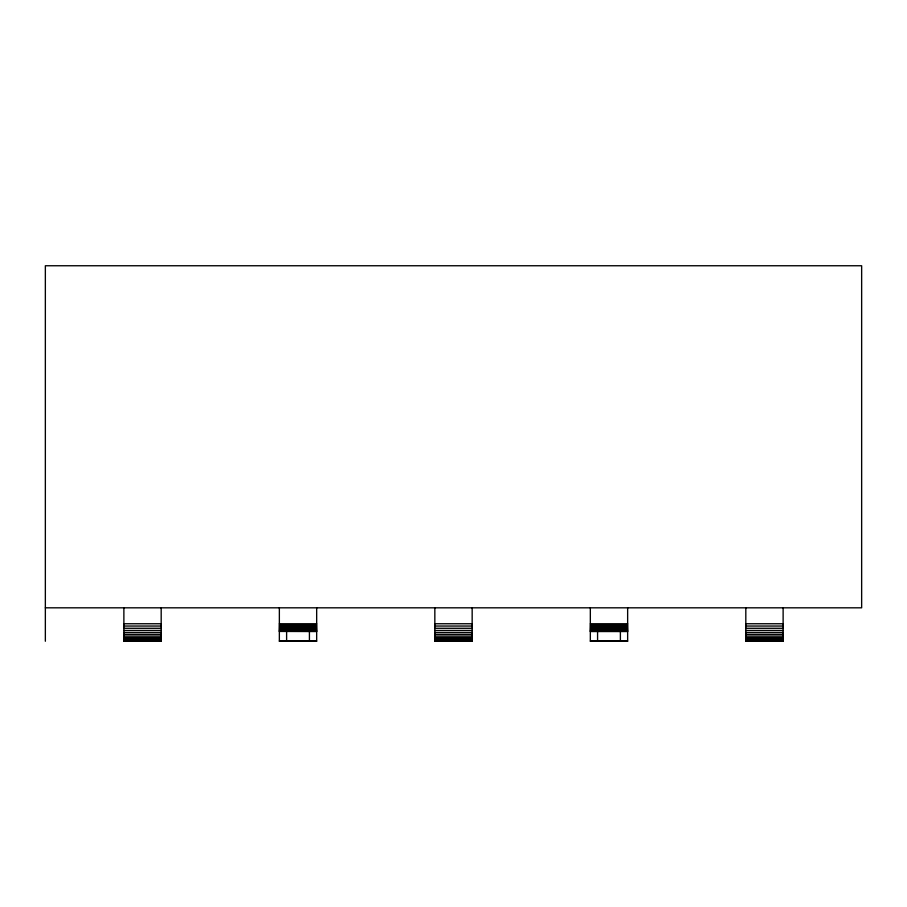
<?xml version="1.0" encoding="UTF-8"?>
<svg xmlns="http://www.w3.org/2000/svg" width="907" height="907" viewBox="0 0 907 907"><rect width="100%" height="100%" fill="white"/><g stroke="black" fill="none" stroke-linecap="round" stroke-linejoin="round"><path stroke-width="1.36" d="M45.35 607.815L861.65 607.815L861.65 265.751L45.35 265.751L45.35 641.249M123.874 623.755L161.185 623.755M279.356 623.755L316.668 623.755M434.838 623.755L472.162 623.755M590.332 623.755L627.644 623.755M745.815 623.755L783.126 623.755M279.356 624.968L316.668 624.968M590.332 624.968L627.644 624.968M123.874 626.045L161.185 626.045M434.838 626.045L472.162 626.045M745.815 626.045L783.126 626.045M279.356 626.159L316.668 626.159M590.332 626.159L627.644 626.159M279.356 627.281L316.668 627.281M590.332 627.281L627.644 627.281M123.874 628.279L161.185 628.279M279.356 628.324L316.668 628.324M434.838 628.279L472.162 628.279M590.332 628.324L627.644 628.324M745.815 628.279L783.126 628.279M279.356 629.254L316.668 629.254M590.332 629.254L627.644 629.254M279.356 630.048L316.668 630.048M590.332 630.048L627.644 630.048M123.874 630.456L161.185 630.456M434.838 630.456L472.162 630.456M745.815 630.456L783.126 630.456M279.356 630.682L316.668 630.682M590.332 630.682L627.644 630.682M279.356 631.147L316.668 631.147M590.332 631.147L627.644 631.147M279.356 631.431L316.668 631.533M590.332 631.533L627.644 631.533M123.874 632.508L161.185 632.508M434.838 632.508L472.162 632.508M745.815 632.508L783.126 632.508M123.874 634.401L161.185 634.401M434.838 634.401L472.162 634.401M745.815 634.401L783.126 634.401M123.874 636.124L161.185 636.124M434.838 636.124L472.162 636.124M745.815 636.124L783.126 636.124M123.874 637.632L161.185 637.632M434.838 637.632L472.162 637.632M745.815 637.632L783.126 637.632M123.874 638.902L161.185 638.902M434.838 638.902L472.162 638.902M745.815 638.902L783.126 638.902M123.874 639.923L161.185 639.923M434.838 639.923L472.162 639.923M745.815 639.923L783.126 639.923M123.874 640.648L161.185 640.648M434.838 640.648L472.162 640.648M745.815 640.648L783.126 640.648M123.874 641.102L161.185 641.102M279.356 641.102L316.668 641.102M434.838 641.102L472.162 641.102M590.332 641.102L627.644 641.102M745.815 641.102L783.126 641.102M783.126 607.815L783.126 641.249L745.815 641.249L745.815 607.815M627.644 607.815L627.644 641.249L590.332 641.249L590.332 607.815M620.388 631.533L620.388 641.249M597.577 631.533L597.577 641.249M472.162 607.815L472.162 641.249L434.838 641.249L434.838 607.815M316.668 607.815L316.668 641.249L279.356 641.249L279.356 607.815M309.423 631.533L309.423 641.249M286.612 631.533L286.612 641.249M161.185 607.815L161.185 641.249L123.874 641.249L123.874 607.815"/></g></svg>
